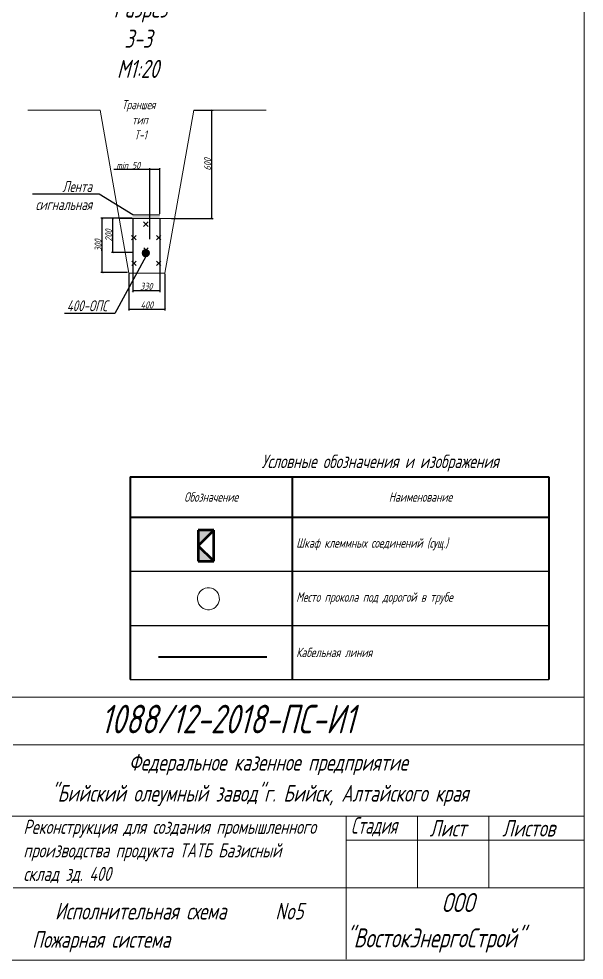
# Model space of a CAD drawing. Header units: millimetres. Extents: x 13096 to 18634, y -492 to 9335.
# Drawn here: x 13625 to 14107, y 2184 to 2985 of the extents above; entities that cross this region are included whole.
import ezdxf
from ezdxf import colors
from ezdxf.entities.mleader import LeaderData, LeaderLine
from ezdxf.math import Vec2, Vec3

# ---------------------------------------------------------------- set-up
doc = ezdxf.new("R2010")
doc.units = ezdxf.units.MM
doc.layers.get('Defpoints').update_dxf_attribs({"color": 33})
for name, color, linetype, lineweight in [('ИИ_ОФОРМЛЕНИЕ_025', 7, 'Continuous', 25), ('Линия выноска', 137, 'Continuous', 20), ('Линия связи (Вновь)', 3, 'Continuous', 60), ('Размерная', 4, 'Continuous', 25), ('Рамка толстая', 7, 'Continuous', 60), ('Строительный', 251, 'Continuous', 13), ('ТаБлица', 253, 'Continuous', 25), ('текст', 7, 'Continuous', 25), ('Щиты пульты (Вновь)', 5, 'Continuous', 50), ('Элемент эл. схем', 7, 'Continuous', 35)]:
    doc.layers.add(name, color=color, linetype=linetype, lineweight=lineweight)
doc.styles.add('Simplex', font='simplex.shx', dxfattribs={"width": 0.7, "oblique": 15})
doc.styles.get("Standard").update_dxf_attribs({"font": 'arial.ttf'})
doc.dimstyles.new('Simplex', dxfattribs={"dimtxt": 2.5, "dimasz": 2.5, "dimexe": 1.25, "dimexo": 0.625, "dimtad": 1, "dimtxsty": 'Simplex', "dimcen": 2.5, "dimclrt": 2, "dimadec": 0, "dimazin": 0, "dimtfac": 1, "dimtmove": 0, "dimatfit": 3, "dimfxl": 1, "dimarcsym": 0})

# ---------------------------------------------------------------- blocks, each defined once
blk = doc.blocks.new('_ArchTick')
at = {"color": 0, "linetype": 'ByBlock', "const_width": 0.15}
blk.add_lwpolyline([(-0.5, -0.5), (0.5, 0.5)], dxfattribs=at)
blk = doc.blocks.new('*D104')
at = {"layer": 'Defpoints', "color": 0, "lineweight": 80, "transparency": 16777216}
for p in [(13774.2, 2907.62), (13789.6, 2907.62), (13754.56, 2815.35)]:
    blk.add_point(p, dxfattribs=at)
at = {"layer": 'Размерная', "color": 0, "lineweight": -2, "transparency": 16777216}
for p, q in [((13774.82, 2907.62), (13790.85, 2907.62)), ((13789.6, 2815.35), (13789.6, 2907.62)), ((13755.18, 2815.35), (13790.85, 2815.35))]:
    blk.add_line(p, q, dxfattribs=at)
at = {"layer": 'Размерная', "color": 0, "lineweight": -2, "transparency": 16777216, "xscale": 1.5, "yscale": 1.5, "zscale": 1.5}
for p, rotation in [((13789.6, 2907.62), 90), ((13789.6, 2815.35), 270)]:
    blk.add_blockref('_ArchTick', p, dxfattribs=dict(at, rotation=rotation))
at = {"layer": 'Размерная', "color": 2, "lineweight": 20, "transparency": 16777216, "insert": (13785.97, 2861.48), "char_height": 2, "attachment_point": 5, "rotation": 90, "style": 'Simplex'}
blk.add_mtext('{\\H3x;\\C256;600}', dxfattribs=at)
blk = doc.blocks.new('*D105')
at = {"layer": 'Defpoints', "color": 0, "lineweight": 80, "transparency": 16777216}
for p in [(13718.96, 2769.02), (13749.76, 2769.02), (13749.76, 2738.27)]:
    blk.add_point(p, dxfattribs=at)
at = {"layer": 'Размерная', "color": 0, "lineweight": -2, "transparency": 16777216}
for p, q in [((13718.96, 2768.39), (13718.96, 2737.02)), ((13749.76, 2768.39), (13749.76, 2737.02)), ((13718.96, 2738.27), (13749.76, 2738.27))]:
    blk.add_line(p, q, dxfattribs=at)
at = {"layer": 'Размерная', "color": 0, "lineweight": -2, "transparency": 16777216, "xscale": 1.5, "yscale": 1.5, "zscale": 1.5, "rotation": 180}
blk.add_blockref('_ArchTick', (13718.96, 2738.27), dxfattribs=at)
at = {"layer": 'Размерная', "color": 0, "lineweight": -2, "transparency": 16777216, "xscale": 1.5, "yscale": 1.5, "zscale": 1.5}
blk.add_blockref('_ArchTick', (13749.76, 2738.27), dxfattribs=at)
at = {"layer": 'Размерная', "color": 2, "lineweight": 20, "transparency": 16777216, "insert": (13734.36, 2741.89), "char_height": 2, "attachment_point": 5, "style": 'Simplex'}
blk.add_mtext('{\\H3x;\\C256;400}', dxfattribs=at)
blk = doc.blocks.new('_None')
blk = doc.blocks.new('*D109')
at = {"layer": 'Defpoints', "color": 0, "lineweight": 80, "transparency": 16777216}
for p in [(13705.5, 2815.6), (13722.54, 2815.6), (13722.61, 2786.47)]:
    blk.add_point(p, dxfattribs=at)
at = {"layer": 'Размерная', "color": 0, "lineweight": -2, "transparency": 16777216}
for p, q in [((13721.91, 2815.6), (13704.25, 2815.6)), ((13705.5, 2786.47), (13705.5, 2815.6)), ((13721.99, 2786.47), (13704.25, 2786.47))]:
    blk.add_line(p, q, dxfattribs=at)
at = {"layer": 'Размерная', "color": 0, "lineweight": -2, "transparency": 16777216, "xscale": 1.5, "yscale": 1.5, "zscale": 1.5}
for p, rotation in [((13705.5, 2815.6), 90), ((13705.5, 2786.47), 270)]:
    blk.add_blockref('_ArchTick', p, dxfattribs=dict(at, rotation=rotation))
at = {"layer": 'Размерная', "color": 2, "lineweight": 20, "transparency": 16777216, "insert": (13701.87, 2801.03), "char_height": 2, "attachment_point": 5, "rotation": 90, "style": 'Simplex'}
blk.add_mtext('{\\H3x;\\C256;200}', dxfattribs=at)
blk = doc.blocks.new('*D116')
at = {"layer": 'Defpoints', "color": 0, "lineweight": 80, "transparency": 16777216}
for p in [(13696.42, 2815.59), (13710.29, 2815.59), (13718.43, 2769.39)]:
    blk.add_point(p, dxfattribs=at)
at = {"layer": 'Размерная', "color": 0, "lineweight": -2, "transparency": 16777216}
for p, q in [((13709.66, 2815.59), (13695.17, 2815.59)), ((13696.42, 2769.39), (13696.42, 2815.59)), ((13717.81, 2769.39), (13695.17, 2769.39))]:
    blk.add_line(p, q, dxfattribs=at)
at = {"layer": 'Размерная', "color": 0, "lineweight": -2, "transparency": 16777216, "xscale": 1.5, "yscale": 1.5, "zscale": 1.5}
for p, rotation in [((13696.42, 2815.59), 90), ((13696.42, 2769.39), 270)]:
    blk.add_blockref('_ArchTick', p, dxfattribs=dict(at, rotation=rotation))
at = {"layer": 'Размерная', "color": 2, "lineweight": 20, "transparency": 16777216, "insert": (13692.8, 2792.49), "char_height": 2, "attachment_point": 5, "rotation": 90, "style": 'Simplex'}
blk.add_mtext('{\\H3x;\\C256;300}', dxfattribs=at)
blk = doc.blocks.new('*D117')
at = {"layer": 'Defpoints', "color": 0, "lineweight": 80, "transparency": 16777216}
for p in [(13745.38, 2857.01), (13745.38, 2818.67), (13736.91, 2797.11)]:
    blk.add_point(p, dxfattribs=at)
at = {"layer": 'Размерная', "color": 0, "lineweight": -2, "transparency": 16777216}
for p, q in [((13736.91, 2857.01), (13706.33, 2857.01)), ((13736.91, 2797.74), (13736.91, 2858.26)), ((13745.38, 2857.01), (13736.91, 2857.01)), ((13745.38, 2819.3), (13745.38, 2858.26))]:
    blk.add_line(p, q, dxfattribs=at)
at = {"layer": 'Размерная', "color": 0, "lineweight": -2, "transparency": 16777216, "xscale": 1.5, "yscale": 1.5, "zscale": 1.5, "rotation": 180}
blk.add_blockref('_ArchTick', (13736.91, 2857.01), dxfattribs=at)
at = {"layer": 'Размерная', "color": 0, "lineweight": -2, "transparency": 16777216, "xscale": 1.5, "yscale": 1.5, "zscale": 1.5}
blk.add_blockref('_ArchTick', (13745.38, 2857.01), dxfattribs=at)
at = {"layer": 'Размерная', "color": 2, "lineweight": 20, "transparency": 16777216, "insert": (13718.51, 2860.64), "char_height": 2, "attachment_point": 5, "style": 'Simplex'}
blk.add_mtext('{\\H3x;\\C256;min 50}', dxfattribs=at)
blk = doc.blocks.new('*D118')
at = {"layer": 'Defpoints', "color": 0, "lineweight": 80, "transparency": 16777216}
for p in [(13722.28, 2815.59), (13745.38, 2815.59), (13745.38, 2754.08)]:
    blk.add_point(p, dxfattribs=at)
at = {"layer": 'Размерная', "color": 0, "lineweight": -2, "transparency": 16777216}
for p, q in [((13722.28, 2814.97), (13722.28, 2752.83)), ((13745.38, 2814.97), (13745.38, 2752.83)), ((13722.28, 2754.08), (13745.38, 2754.08))]:
    blk.add_line(p, q, dxfattribs=at)
at = {"layer": 'Размерная', "color": 0, "lineweight": -2, "transparency": 16777216, "xscale": 1.5, "yscale": 1.5, "zscale": 1.5, "rotation": 180}
blk.add_blockref('_ArchTick', (13722.28, 2754.08), dxfattribs=at)
at = {"layer": 'Размерная', "color": 0, "lineweight": -2, "transparency": 16777216, "xscale": 1.5, "yscale": 1.5, "zscale": 1.5}
blk.add_blockref('_ArchTick', (13745.38, 2754.08), dxfattribs=at)
at = {"layer": 'Размерная', "color": 2, "lineweight": 20, "transparency": 16777216, "insert": (13733.83, 2757.71), "char_height": 2, "attachment_point": 5, "style": 'Simplex'}
blk.add_mtext('{\\H3x;\\C256;330}', dxfattribs=at)
blk = doc.blocks.new('*T215')
at = {"layer": 'ТаБлица', "color": 0, "linetype": 'ByBlock', "lineweight": 40, "transparency": 16777216}
for p, q in [((0, 0), (356.5, 0)), ((0, 0), (0, -172.5)), ((138, 0), (138, -172.5)), ((356.5, 0), (356.5, -172.5)), ((0, -34.5), (356.5, -34.5))]:
    blk.add_line(p, q, dxfattribs=at)
at = {"layer": 'ТаБлица', "color": 5, "linetype": 'ByBlock', "lineweight": 25, "transparency": 16777216}
for p, q in [((0, -80.5), (356.5, -80.5)), ((0, -126.5), (356.5, -126.5)), ((0, -172.5), (356.5, -172.5))]:
    blk.add_line(p, q, dxfattribs=at)
at = {"layer": 'ТаБлица', "color": 2, "lineweight": 20, "transparency": 16777216, "char_height": 8.05, "style": 'Simplex'}
for s, insert, width, attachment_point in [('{\\C256;\\c0;Обозначение}', (69, -17.25), 138, 5), ('{\\C256;\\c0;Наименование}', (247.25, -17.25), 218.5, 5), ('{\\C256;\\c0;Шкаф клеммных соединений (сущ.)}', (141.45, -57.5), 211.6, 4), ('{\\C256;\\c0;Место прокола под дорогой в трубе}', (141.45, -103.5), 211.6, 4), ('{\\C256;\\c0;Кабельная линия}', (141.45, -149.5), 211.6, 4)]:
    blk.add_mtext(s, dxfattribs=dict(at, insert=insert, width=width, attachment_point=attachment_point))
blk = doc.blocks.new('A$C4BB167BF')
at = {"layer": 'Щиты пульты (Вновь)', "true_color": 0xc7c8ca}
h = blk.add_hatch(color=9, dxfattribs=at)
h.paths.add_polyline_path([(0, 3), (0, 0), (3, 3)])
h.paths.add_polyline_path([(6, 3), (3, 3), (6, 0)])
at = {"layer": 'Щиты пульты (Вновь)', "color": 252, "true_color": 0x939598}
for p, q in [((0, 3), (0, 0)), ((6, 3), (0, 3)), ((0, 0), (3, 3)), ((3, 3), (6, 0)), ((6, 0), (6, 3)), ((0, 0), (6, 0))]:
    blk.add_line(p, q, dxfattribs=at)

msp = doc.modelspace()

# ---------------------------------------------------------------- hatches: boundary and pattern name
at = {"layer": 'Элемент эл. схем', "lineweight": 20, "true_color": 0x000000}
for points in [[(13745.3815, 2815.59295), (13745.3815, 2818.67295), (13722.2815, 2818.67295), (13722.2815, 2815.59295)], [(13736.4553, 2786.06236, 1), (13730.2953, 2786.06236, 1)]]:
    msp.add_hatch(color=18, dxfattribs=at).paths.add_polyline_path(points)

# ---------------------------------------------------------------- linework, layer by layer
at = {"color": 18, "lineweight": 20, "true_color": 0x000000}
for p, q in [((13357.30171, 2408.05611), (14106.55171, 2408.05611)), ((13620.55171, 2367.55611), (14106.55171, 2367.55611)), ((13357.30171, 2306.80611), (14106.55171, 2306.80611)), ((13904.05171, 2306.80611), (13904.05171, 2185.30611)), ((13964.80171, 2306.80611), (13964.80171, 2246.05611)), ((14025.55171, 2306.80611), (14025.55171, 2246.05611)), ((13904.05171, 2286.55611), (14106.55171, 2286.55611)), ((13620.55171, 2246.05611), (14106.55171, 2246.05611))]:
    msp.add_line(p, q, dxfattribs=at)
msp.add_ellipse((13786.76622, 2491.92966), major_axis=(1.01119, -9.36317), ratio=0.990291513, start_param=-7.853981634, end_param=-1.570796327, dxfattribs=at)
at = {"layer": 'Линия связи (Вновь)', "color": 18, "lineweight": 35, "true_color": 0x000000}
msp.add_line((13744.36553, 2442.56554), (13836.36553, 2442.56554), dxfattribs=at)
at = {"layer": 'Рамка толстая', "color": 18, "lineweight": 20, "true_color": 0x000000}
for p, q in [((14106.69761, 3517.50277), (14106.69761, 2184.37777)), ((14106.69761, 2184.37777), (13138.07261, 2184.37777))]:
    msp.add_line(p, q, dxfattribs=at)
at = {"layer": 'Строительный', "color": 18, "lineweight": 20, "true_color": 0x000000}
for p, q in [((13731.60075, 2812.50056), (13735.34275, 2808.75855)), ((13735.34275, 2812.50056), (13731.60075, 2808.75855)), ((13721.39739, 2800.999), (13725.1394, 2797.25699)), ((13725.1394, 2800.999), (13721.39739, 2797.25699)), ((13742.43184, 2800.999), (13746.17385, 2797.25699)), ((13746.17385, 2800.999), (13742.43184, 2797.25699)), ((13731.71744, 2790.57342), (13735.45944, 2786.83141)), ((13735.45944, 2790.57342), (13731.71744, 2786.83141)), ((13721.51408, 2779.07186), (13725.25609, 2775.32985)), ((13725.25609, 2779.07186), (13721.51408, 2775.32985)), ((13742.54853, 2779.07186), (13746.29054, 2775.32985)), ((13746.29054, 2779.07186), (13742.54853, 2775.32985))]:
    msp.add_line(p, q, dxfattribs=at)
at = {"layer": 'Элемент эл. схем', "color": 18, "lineweight": 20, "true_color": 0x000000}
for p, q in [((13632.91941, 2907.61686), (13694.51941, 2907.61686)), ((13718.95833, 2769.01686), (13694.51941, 2907.61686)), ((13749.75833, 2769.01686), (13774.19725, 2907.61686)), ((13835.79725, 2907.61686), (13774.19725, 2907.61686)), ((13711.24651, 2815.41824), (13758.0942, 2815.43489)), ((13745.3815, 2818.67295), (13722.2815, 2818.67295)), ((13718.95833, 2769.01686), (13749.75833, 2769.01686))]:
    msp.add_line(p, q, dxfattribs=at)
msp.add_circle((13733.3753, 2786.06236), 3.08, dxfattribs=at)

# ---------------------------------------------------------------- block references
msp.add_blockref('*T215', (13720.06501, 2595.72214))
at = {"color": 18, "lineweight": 20, "true_color": 0x000000, "xscale": 4.41, "yscale": 4.41, "zscale": 4.41, "rotation": 90}
msp.add_blockref('A$C4BB167BF', (13791.3567, 2523.74933), dxfattribs=at)

# ---------------------------------------------------------------- texts
at = {"color": 18, "lineweight": 20, "true_color": 0x000000, "style": 'Simplex', "oblique": 15}
for s, height, width, p in [('1088/12-2018-ПС-И1', 24.3, 0.7, (13695.05613, 2377.39182)), ('Федеральное казенное предприятие', 14.175, 0.7, (13718.90224, 2345.61861)), ('"Бийский олеумный завод"г. Бийск, Алтайского края', 14.175, 0.7, (13652.43118, 2319.29361)), ('Стадия', 14.175, 0.6, (13908.00349, 2291.95611)), ('Лист', 14.175, 0.7, (13975.09546, 2289.59361)), ('Листов', 14.175, 0.7, (14036.9432, 2289.59361)), ('ООО', 16.2, 0.7, (13985.31132, 2225.32396)), ('Исполнительная схема ', 14.175, 0.7, (13656.13768, 2218.97498)), ('No5', 14.175, 0.7, (13843.72018, 2218.97498)), ('"ВостокЭнергоСтрой"', 16.2, 0.7, (13903.65758, 2195.23825)), ('Пожарная система', 14.175, 0.7, (13636.71323, 2194.89447))]:
    msp.add_text(s, height=height, dxfattribs=dict(at, width=width)).set_placement(p)
at = {"layer": 'ИИ_ОФОРМЛЕНИЕ_025', "color": 18, "lineweight": 20, "true_color": 0x000000, "insert": (13629.2122, 2303.80839), "char_height": 12, "attachment_point": 1}
msp.add_mtext_dynamic_manual_height_columns('{\\Fsimplex|c204;\\Q15;\\W0.7;Реконструкция для создания промышленного производства продукта ТАТБ Базисный склад зд. 400}', width=276.2589272, gutter_width=12.5, heights=[0], dxfattribs=at)
at = {"layer": 'ТаБлица', "color": 18, "lineweight": 20, "true_color": 0x000000, "insert": (13932.94689, 2607.22214), "char_height": 11.5, "width": 425.2362496, "attachment_point": 5, "style": 'Simplex'}
msp.add_mtext('Условные обозначения и изображения', dxfattribs=at)
at = {"layer": 'текст', "color": 18, "lineweight": 20, "true_color": 0x000000, "attachment_point": 1, "style": 'Simplex'}
for s, width, insert, char_height in [('\\pi6.9573;Разрез \\P\\pi16.121;3-3\\P\\pi9.7045;М1:20', 65.8694283, (13699.08035, 3001.77726), 15.4), ('\\pi-3.6664;Траншея\\P\\pi4.951;тип \\P\\pi6.8981;Т-1', 25.8694283, (13716.78215, 2916.13043), 7.7)]:
    msp.add_mtext_dynamic_manual_height_columns(s, width=width, gutter_width=12.5, heights=[0], dxfattribs=dict(at, insert=insert, char_height=char_height))

# ---------------------------------------------------------------- dimensions: what is measured, and where the dimension line sits
at = {"layer": 'Размерная', "color": 18, "lineweight": 20, "true_color": 0x000000}
for base, p1, p2, text, picture, middle in [((13789.59725, 2907.61686), (13754.55652, 2815.35218), (13774.19725, 2907.61686), '{\\H3x;\\C256;600}', '*D104', (13785.97225, 2861.48452)), ((13696.42017, 2815.59295), (13718.4315, 2769.39295), (13710.2852, 2815.59295), '{\\H3x;\\C256;300}', '*D116', (13692.79517, 2792.49295)), ((13705.49638, 2815.59786), (13722.61459, 2786.47088), (13722.53847, 2815.59786), '{\\H3x;\\C256;200}', '*D109', (13701.87138, 2801.03437))]:
    dim = msp.add_linear_dim(base=base, p1=p1, p2=p2, angle=90, text=text, dimstyle='Simplex', override={"dimtxt": 2, "dimasz": 1.5, "dimlfac": 20, "dimrnd": 1, "dimtxsty": 'Simplex', "dimblk1": 'ArchTick', "dimblk2": 'ArchTick', "dimsah": 1}, dxfattribs=at)
    dim.commit()
    dim.dimension.update_dxf_attribs({"geometry": picture, "text_midpoint": middle})
dim = msp.add_linear_dim(base=(13745.3815, 2857.01366), p1=(13736.9115, 2797.11295), p2=(13745.3815, 2818.67295), text='{\\H3x;\\C256;min 50}', dimstyle='Simplex', override={"dimtxt": 2, "dimasz": 1.5, "dimlfac": 20, "dimrnd": 1, "dimtxsty": 'Simplex', "dimblk1": 'ArchTick', "dimblk2": 'ArchTick', "dimsah": 1}, dxfattribs=at)
dim.commit()
dim.dimension.update_dxf_attribs({"geometry": '*D117', "text_midpoint": (13718.50775, 2857.01366), "dimtype": 160})
for base, p1, p2, text, override, picture, middle in [((13745.3815, 2754.08316), (13722.2815, 2815.59295), (13745.3815, 2815.59295), '{\\H3x;\\C256;330}', {"dimtxt": 2, "dimasz": 1.5, "dimlfac": 20, "dimrnd": 1, "dimblk1": 'ArchTick', "dimblk2": 'ArchTick', "dimsah": 1}, '*D118', (13733.8315, 2757.70816)), ((13749.75833, 2738.26948), (13718.95833, 2769.01686), (13749.75833, 2769.01686), '{\\H3x;\\C256;400}', {"dimtxt": 2, "dimasz": 1.5, "dimlfac": 20, "dimrnd": 1, "dimtxsty": 'Simplex', "dimblk1": 'ArchTick', "dimblk2": 'ArchTick', "dimsah": 1}, '*D105', (13734.35833, 2741.89448))]:
    dim = msp.add_linear_dim(base=base, p1=p1, p2=p2, text=text, dimstyle='Simplex', override=override, dxfattribs=at)
    dim.commit()
    dim.dimension.update_dxf_attribs({"geometry": picture, "text_midpoint": middle})

# ---------------------------------------------------------------- leaders
at = {"layer": 'Линия выноска', "color": 18, "lineweight": 20, "true_color": 0x000000}
ml = msp.add_multileader_mtext('Standard', dxfattribs=at)
ml.set_content('{\\C256;\\c0;Лента\\Pсигнальная}', color=2, style='Simplex')
ml.set_leader_properties()
ml.set_arrow_properties(name='NONE')
ml.build(insert=Vec2(0, 0))
ml.multileader.update_dxf_attribs({"text_left_attachment_type": 6, "text_right_attachment_type": 6, "dogleg_length": 0, "arrow_head_size": 12.32})
ctx = ml.context
ctx.base_point, ctx.char_height, ctx.arrow_head_size, ctx.landing_gap_size, ctx.plane_origin = Vec3(13626.58943, 2836.19175), 9.24, 12.32, 6.16, Vec3(13386.13623, 2790.44104)
ctx.left_attachment, ctx.right_attachment, ctx.text_align_type = 6, 6, 2
notes = []
notes.append((ctx, [(1, (1, 1, 0), (13693.7983, 2836.19175), (-1, 0), 0, [(0, [(13722.2815, 2818.67295)], 0, [])])]))
ctx.mtext.insert, ctx.mtext.alignment, ctx.mtext.flow_direction = Vec3(13687.6383, 2847.27975), 3, 5
ml = msp.add_multileader_mtext('Standard', dxfattribs=at)
ml.set_content('{\\C256;\\c0;400-ОПС}', color=2, style='Simplex')
ml.set_leader_properties()
ml.set_arrow_properties(name='NONE')
ml.build(insert=Vec2(0, 0))
ml.multileader.update_dxf_attribs({"text_left_attachment_type": 6, "text_right_attachment_type": 6, "dogleg_length": 0, "arrow_head_size": 12.32})
ctx = ml.context
ctx.base_point, ctx.char_height, ctx.arrow_head_size, ctx.landing_gap_size, ctx.plane_origin = Vec3(13647.98941, 2734.68091), 9.24, 12.32, 6.16, Vec3(13468.97655, 2679.03985)
ctx.left_attachment, ctx.right_attachment, ctx.text_align_type = 6, 6, 2
notes.append((ctx, [(1, (1, 1, 0), (13706.95449, 2734.68091), (-1, 0), 0, [(0, [(13733.3753, 2782.98236)], 0, [])])]))
ctx.mtext.insert, ctx.mtext.alignment, ctx.mtext.flow_direction = Vec3(13700.79449, 2745.76891), 3, 5
for ctx, leaders in notes:
    for number, flags, end, landing, length, lines in leaders:
        leader = LeaderData()
        leader.index, (leader.has_last_leader_line, leader.has_dogleg_vector, leader.attachment_direction) = number, flags
        leader.last_leader_point, leader.dogleg_vector, leader.dogleg_length = Vec3(end), Vec3(landing), length
        for number, points, colour, breaks in lines:
            line = LeaderLine()
            line.index, line.vertices, line.color, line.breaks = number, Vec3.list(points), colors.encode_raw_color(colour), breaks
            leader.lines.append(line)
        ctx.leaders.append(leader)

doc.saveas('drawing.dxf')
